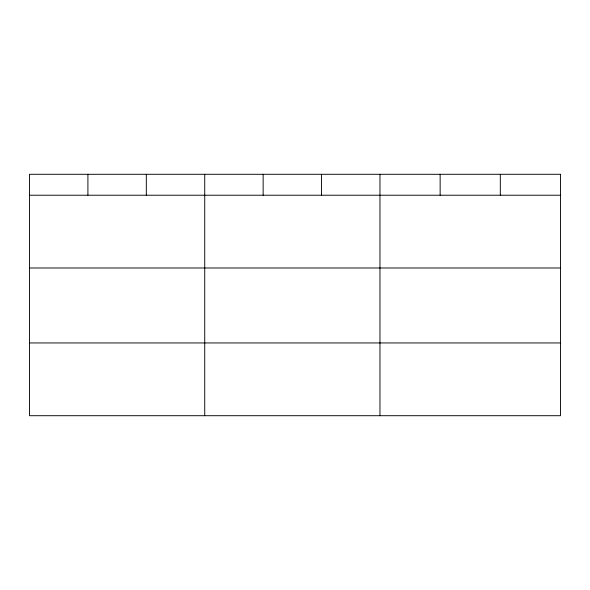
<?xml version="1.0" encoding="UTF-8"?>
<svg xmlns="http://www.w3.org/2000/svg" width="590" height="590" viewBox="0 0 590 590"><rect width="100%" height="100%" fill="white"/><g stroke="black" fill="none" stroke-linecap="round" stroke-linejoin="round"><path stroke-width="0.89" d="M29.5 195.224L560.5 195.224M29.5 267.985L560.5 267.985M29.5 342.945L560.5 342.945M500.32 174.293L500.32 195.224M440.14 174.293L440.14 195.224M379.96 174.293L379.96 415.707M321.55 174.293L321.55 195.224M263.14 174.293L263.14 195.224M204.73 174.293L204.73 415.707M146.32 174.293L146.32 195.224M87.91 174.293L87.91 195.224M560.5 174.293L29.5 174.293L29.5 415.707L560.5 415.707L560.5 174.293"/></g></svg>
